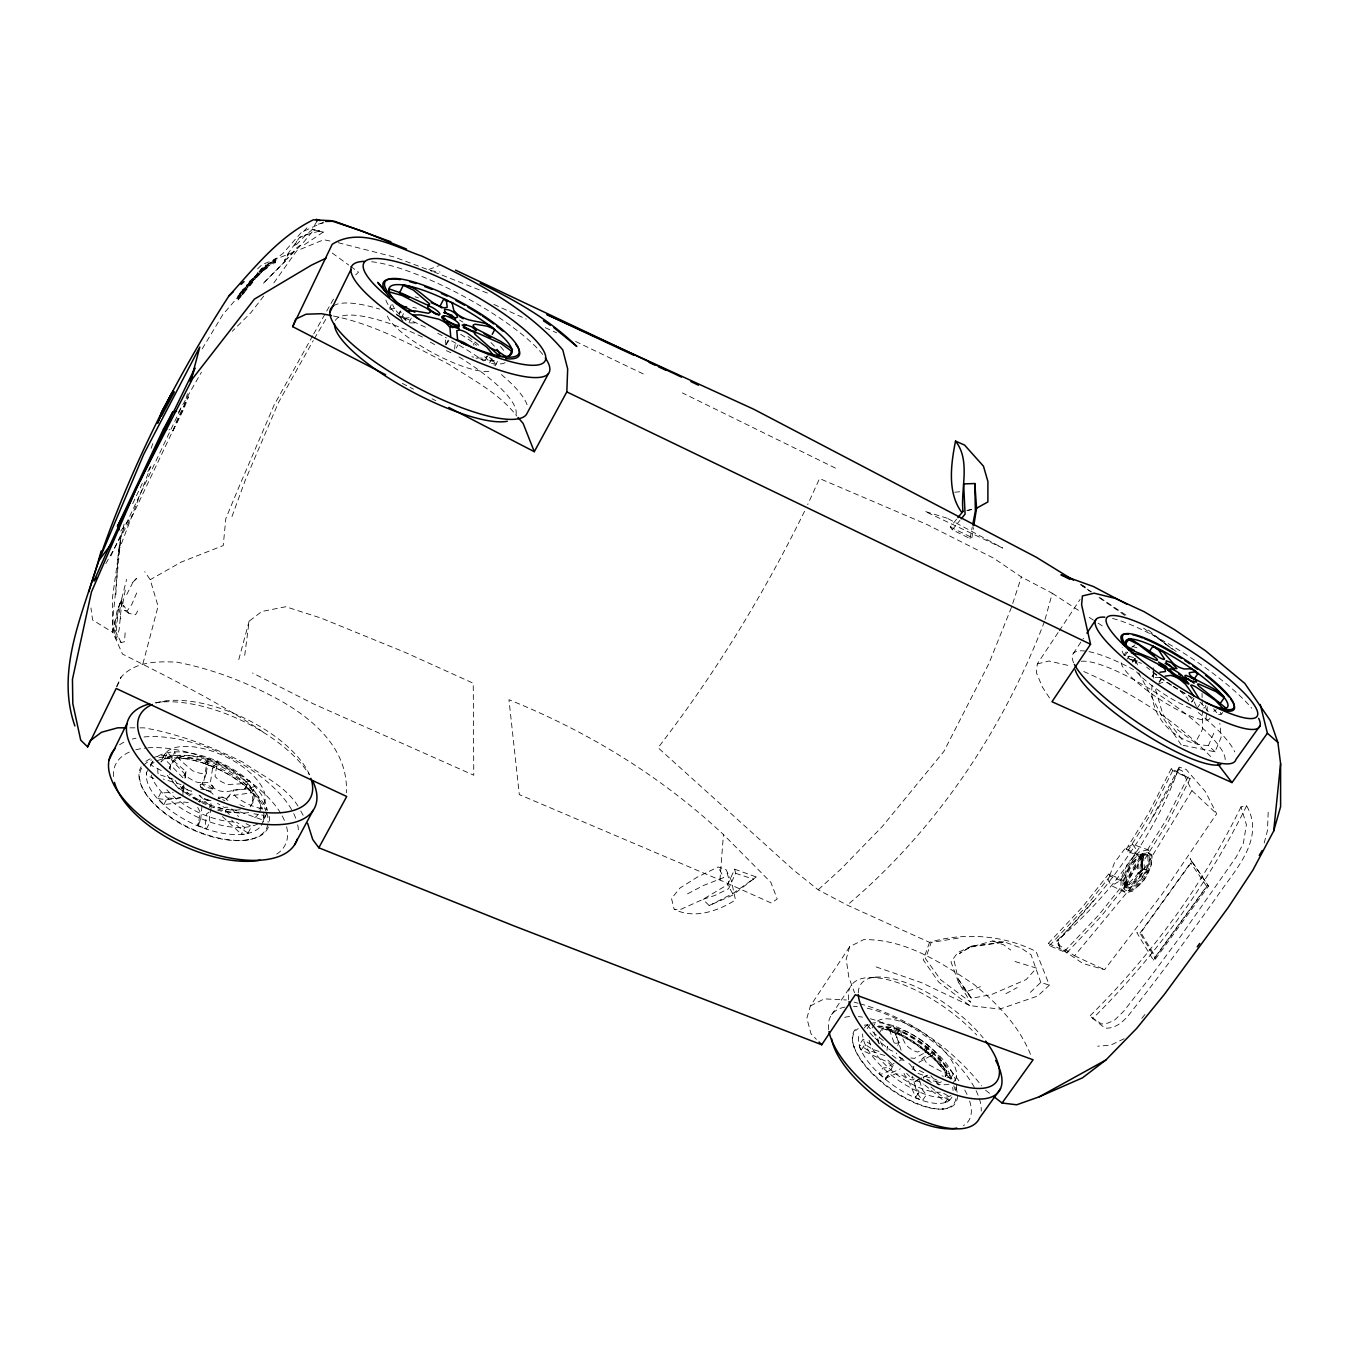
<?xml version="1.0" encoding="UTF-8"?>
<svg xmlns="http://www.w3.org/2000/svg" width="1348" height="1348" viewBox="0 0 1348 1348"><rect width="100%" height="100%" fill="white"/><g stroke="black" fill="none" stroke-linecap="round" stroke-linejoin="round"><path stroke-width="0.75" stroke-dasharray="5 3.75" d="M125.128 632.835L124.505 641.783L121.118 642.474L115.625 638.278L117.04 637.065L119.146 629.634L121.91 600.719M262.911 731.897C218.443 702.038 170.219 678.212 122.483 654.033L112.811 632.38L113.013 617.553L120.798 537.936L124.067 524.187M121.893 606.954L122.045 598.563L119.349 611.891L120.815 618.867M445.902 344.953L444.975 336.714M925.065 1052.687L928.806 1045.846L925.065 1052.687L914.382 1058.399L910.776 1057.961M264.831 268.909L257.266 276.424L259.945 272.835L264.798 268.69L256.878 277.368L255.834 277.907L254.688 276.357L255.918 277.385L255.075 279.07L243.314 293.662M257.266 276.424C254.721 273.947 262.489 266.432 264.798 268.69M182.873 795.826L183.16 786.642L183.412 794.107M201.998 805.969L200.801 818.674L197.179 825.296L198.476 825.178L199.908 811.53L197.937 807.856A6.908 3.319 25 0 0 195.864 805.582M1153.602 676.41L1153.837 670.478M1268.198 812.221L1267.474 830.536L1263.278 846.493M115.827 594.738L118.304 551.871L120.798 537.936L112.423 598.057L112.811 632.38L92.608 619.996L90.956 607.948M1126.793 885.333L1129.961 877.565L1138.605 863.933L1137.341 863.495L1138.032 873.622C1110.634 903.665 1136.162 864.624 1141.941 856.654L1140.661 856.216L1132.455 868.82L1124.4 884.726C1132.472 886.243 1137.173 875.004 1142.548 870.252L1142.278 855.727C1131.039 858.794 1123.187 874.7 1124.754 886.411L1127.08 888.18L1124.754 886.411L1126.692 887.102L1131.73 884.49L1146.659 871.314L1138.066 883.58L1130.652 888.197L1125.816 887.742M183.143 792.051L183.429 788.277A12.772 6.049 24.6 0 0 182.435 785.159M719.95 879.991L723.438 834.547C661.127 776.313 587.947 731.526 508.954 699.696L519.317 794.612L719.95 879.991L771.241 903.008L777.223 898.981L770.854 882.35L723.438 834.547M246.92 288.876C242.707 287.512 254.064 274.958 254.182 279.946C253.188 282.305 244.915 291.286 249.734 284.327M247.897 287.41L246.718 286.265L248.537 283.383M454.613 349.132L455.034 344.515M185.35 777.644L185.923 771.562L174.313 761.418L167.843 752.353L164.557 758.873L183.379 778.217M1058.113 632.549L1037.286 663.924L1036.427 672.804L1042.459 687.177L1049.873 698.5M266.146 267.443L264.36 270.122C268.421 257.013 248.268 286.281 245.403 288.084M255.834 277.907L265.253 266.23M226.683 799.701A6.723 3.168 25.6 0 1 227.155 797.999L229.413 796.011L251.705 792.742L255.042 786.356L245.74 789.187L233.676 790.08L233.474 792.001A12.368 5.78 25.8 0 0 236.001 796.87C244.679 803.206 256.154 808.935 267.089 808.918M887.018 1050.277L887.422 1046.503A11.037 4.6 35.5 0 1 886.428 1048.255M1178.927 769.523L1179.18 767.096L1186.139 769.422L1205.398 791.613L1216.654 813.804L1162.128 894.044L1104.568 969.701L1082.798 963.449L1060 947.947L1056.495 941.14C1107.112 891.382 1147.35 832.946 1178.927 769.523L1182.078 770.77L1191.952 790.619L1216.654 813.804M1205.938 719.293L1207.303 706.874M206.328 773.112L208.637 757.559L205.351 763.979L206.328 765.849L204.053 780.273L201.408 782.025A6.74 3.151 25 0 1 193.354 780.677L188.248 777.628L171.499 759.851L174.785 751.611L175.173 753.768L180.733 760.71L192.596 770.77L196.269 772.202A12.418 5.746 25 0 0 203.565 773.432L206.328 773.112L204.053 780.273M115.254 627.309L118.304 609.144L115.625 638.278L113.805 627.696L115.17 620.653M244.729 655.364L249.144 621.175L261.815 611.486L285.759 606.735L321.195 618.125L405.259 652.449L473.249 683.234L473.771 775.218L313.545 703.909L252.582 673.023M183.143 790.231L183.429 788.277M185.923 771.562L185.636 773.466A12.604 5.881 24.7 0 1 182.115 776.01M122.82 603.651L125.701 587.644M1152.877 676.578L1153.517 672.517M956.608 519.199L950.256 527.001L952.278 529.764L970.004 538.56L971.908 537.515L973.458 527.742M211.147 807.637L209.328 817.95L209.985 822.179L206.514 828.835L197.179 825.296M894.078 1063.37L886.647 1067.667L882.991 1067.953L879.182 1073.514L880.682 1074.322L883.833 1073.362L890.994 1069.806L891.416 1067.363A6.049 2.544 35.8 0 0 887.169 1061.836L861.22 1049.94L859.485 1047.345L859.384 1044.751L863.124 1039.241L870.842 1044.548M206.379 790.636L212.58 791.192L213.22 786.406L207.929 782.615L202.335 782.194L200.06 785.193L201.004 787.367L210.103 791.849M212.563 768.293L210.389 782.716L212.327 786.255A6.706 3.134 25.4 0 0 219.909 790.956L225.217 791.933L245.066 788.462L249.127 780.661L240.23 783.879L227.913 784.502L224.273 783.087A12.317 5.712 25.5 0 1 217.416 778.824L215.006 776.482L217.483 761.03L214.197 767.433L212.563 768.293L217.483 761.03M970.004 538.56L972.296 526.832M112.811 632.38L117.023 611.166L121.657 598.984L126.611 579.421M172.847 431.04L177.599 418.554L188.45 396.784L183.732 409.253L172.847 431.04L169.09 429.557M273.021 261.512L265.623 264.966L264.831 267.831L265.741 269.061L267.039 264.343L271.571 262.388L273.526 263.905L275.161 262.826L275.902 259.979L275.009 258.765L273.492 259.76L273.93 262.742L269.617 264.427M142.905 663.772L158.087 606.263L150.201 579.691L144.725 571.687M273.93 262.742L275.902 259.979M272.582 262.506L274.251 261.596L275.009 258.765M187.423 393.734L183.665 407.938L132.98 514.599L105.65 563.986M238.781 659.576L249.144 621.175M265.741 269.061L269.533 264.73M1045.037 619.49L1052.283 593.272L1021.38 576.961L993.543 558.106L926.582 524.321L819.55 478.54L807.688 504.624M1030.495 1054.355C1018.97 1025.895 997.217 1003.283 973.694 984.225C940.752 962.354 904.693 938.815 863.613 939.657L849.678 946.7L846.19 959.102L848.836 977.266L854.581 992.802M849.678 946.7L810.367 1005.945L806.862 1018.279L811.041 1033.882L816.383 1039.325M901.121 1050.21L895.982 1034.708L900.498 1028.355L901.492 1036.056L905.873 1044.97L908.451 1047.211A10.902 4.432 35.7 0 0 914.584 1050.985L917.415 1052.097L923.65 1049.738L928.806 1045.846M240.382 295.549L239.674 297.841L238.478 296.897C240.955 287.747 249.582 287.242 240.803 295.835L239.186 294.605M240.803 295.835L239.708 294.538L243.937 289.062M239.708 294.538C241.326 289.736 248.352 289.062 242.337 294.858M246.566 288.202C242.589 286.618 238.461 295.869 236.894 299.037L238.091 299.981C239.607 293.46 251.705 283.147 242.556 293.712M136.687 592.985L131.733 604.595L127.487 610.459L124.572 610.324L123.494 605.319L129.037 613.441L135.575 614.755L139.35 607.999M1012.719 603.516L1021.38 576.961M198.476 825.178L200.801 818.674M151.111 448.311L153.908 440.526M929.547 942.353L923.262 959.877L938.747 982.153L969.768 1005.608L999.71 1009.113L1037.707 996.037L1049.367 985.186L1036.107 951.536C1004.142 935.057 963.702 932.024 929.547 942.353L847.269 905.131L818.169 889.832L793.399 869.915L658.06 747.736C715.502 673.292 764.687 592.817 805.986 508.348M1147.687 855.02L1142.11 854.817L1142.733 868.685L1147.114 870.336L1149.911 858.979L1148.749 855.795L1146.423 854.581L1147.468 855.357C1150.569 868.297 1140.29 883.665 1128.04 888.164M256.878 277.368L257.283 276.239M231.974 516.52L244.814 481.421L278.463 402.547L313.275 340.522M118.304 551.871L150.892 466.206M1011.472 607.308L988.943 663.452L943.87 751.476L882.249 826.56L841 869.005L818.169 889.832M261.411 825.397L264.191 818.573A62.834 29.555 25.2 0 0 266.752 811.311M1044.481 621.512C1003.03 729.993 936.203 829.93 847.269 905.131M1183.207 745.309L1215.02 751.847L1221.103 737.39L1219.839 723.286M116.99 686.587L121.101 677.134C135.137 661.295 157.278 661.278 176.757 662.154C211.484 668.81 244.578 681.448 275.733 698.045C311.624 717.321 348.66 748.123 346.352 792.776M1215.02 751.847L1208.465 745.478L1214.16 732.385M897.684 1045.593L899.133 1042.341L895.055 1033.545L893.572 1025.643L889.916 1031.018L893.943 1042.493M126.763 594.519L132.306 583.516M225.571 812.204A6.791 3.235 25.6 0 1 229.295 809.255L234.518 809.98L263.315 820.174L263.686 815.338L253.98 813.788M734.66 869.207L735.604 873.302L728.594 888.72L714.676 895.527L702.948 899.386L709.183 905.57L732.2 895.409L756.245 876.958L734.66 869.207L727.667 884.608L702.948 899.386L679.965 909.731L674.185 909.26L671.506 898.476L680.049 887.961L696.916 877.329L718.13 866.983L726.1 869.679L731.29 880.463L735.503 899.975C717.844 911.147 694.068 919.42 674.185 909.26M180.632 409.017L110.317 557.162M132.694 503.68L143.41 481.067M147.876 471.648L150.555 465.987M245.555 288.034L236.894 299.037M890.994 1069.806L893.303 1064.987M116.535 686.503L121.101 677.134M245.42 287.326L243.685 289.837L245.201 290.764M165.501 753.026L160.968 762.024A55.487 26.084 25.2 0 1 219.32 764.586A55.487 26.084 25.2 0 1 260.552 807.856M389.488 308.372L391.291 304.817M245.066 788.462L249.127 780.661M170.387 766.271L169.174 768.663A45.225 21.18 25.3 0 1 219.758 766.018A45.225 21.18 25.3 0 1 250.374 806.795M399.261 313.966L400.71 311.102A49.253 12.048 28.2 0 0 406.725 320.689M188.349 802.717L184.676 802.06L163.883 804.587L157.817 798.555L161.204 791.866L162.602 792.927L173.201 792.22M403.524 313.696L401.081 318.516L409.084 317.707M1171.294 768.579L1148.917 812.692L1126.338 849.055L1127.703 851.195L1144.957 858.878L1167.621 822.651L1190.132 778.706L1171.294 768.579L1172.743 770.601L1190.132 778.706M1172.743 770.601L1150.333 814.782L1127.703 851.195M163.883 804.587L167.287 797.898L174.852 798.572L180.902 797.46M409.034 322.526L411.494 317.707M1188.144 776.819L1165.666 820.73L1143.037 856.924L1144.957 858.878M446.525 343.285L448.193 340.084M456.332 348.02L458 344.818M296.762 241.208L293.645 248.251M202.335 782.194L202.267 784.182L205.452 786.844L211.72 788.732L213.624 787.535M252.75 801.049L253.98 798.69M246.027 823.662L251.537 826.459L248.083 832.997L245.083 834.378L241.292 834.075L244.746 827.504L236.389 822.128M491.919 358.534L489.425 363.269L488.835 361.028L483.426 355.367M259.187 812.456L262.944 805.363M495.154 365.83L498.861 358.821M263.315 820.174L265.876 815.338M316.898 221.257L312.113 229.682M1151.748 818.506L1179.18 767.096C1154.832 835.12 1111.561 894.651 1056.495 941.14L1058.028 940.938L1094.475 899.537M1241.019 806.879C1202.921 884.659 1151.445 955.277 1089.807 1016.072L1104.972 1028.086C1114.644 1028.928 1122.193 1022.677 1128.141 1015.819C1159.213 976.559 1188.936 936.27 1217.8 895.392C1235.088 869.932 1265.604 838.86 1246.614 805.818L1241.019 806.879L1246.395 824.706L1243.361 843.292L1236.369 856.772L1180.764 936.102L1149.827 977.671L1123.794 1011.152L1114.425 1020.284L1107.786 1023.115L1101.619 1024.025L1089.807 1016.072M1246.614 805.818C1207.471 884.878 1155.051 956.76 1092.436 1018.835M1158.994 682.24L1160.712 679.106M1129.422 867.371L1124.737 878.037L1124.232 886.967A6.908 4.769 -72 0 0 1127.265 890.775L1125.984 890.354A6.925 4.769 -72 0 1 1122.968 886.529C1122.008 872.308 1133.567 850.723 1149.456 853.2L1151.175 855.272C1153.231 869.645 1142.936 886.024 1129.489 891.197L1125.984 890.354M312.719 335.736L274.183 404.922L239.792 485.01L225.824 518.559L223.229 545.569L181.306 562.032L150.201 579.691M313.73 333.916L333.967 298.279M314.303 338.702L327.126 317.05M209.26 807.418L211.434 805.464C210.911 800.678 204.407 797.73 200.195 799.752L199.74 802.464M178.458 412.269L201.425 372.233M147.623 770.584L146.207 772.943L146.747 775.336L153.874 778.554M202.217 348.862L222.74 314.741L260.99 270.004L283.029 253.357L301.564 232.193L323.806 222.083M1191.952 790.619L1138.571 878.492L1074.541 955.799L1059.006 945.083L1058.028 940.938L1060 947.947L1059.006 945.083M1135.808 865.938L1125.664 885.164L1126.102 878.963L1129.759 868.921L1134.763 861.878L1142.278 855.727M153.049 761.013L150.083 765.698A63.491 30.077 25.2 0 1 153.992 762.429M913.877 1066.386L913.54 1068.324L915.932 1071.694L913.118 1068.324L917.904 1073.362L922.773 1075.064L922.167 1071.475M184.036 784.772L181.66 787.957L181.98 789.524C182.064 793.736 196.96 794.343 190.725 794.056M1059.275 630.813L1080.085 599.439M287.394 254.519L299.593 237.417L307.782 234.232L299.593 237.417M304.479 244.679L323.2 232.142L313.882 229.699L302.407 243.735L286.501 259.389L296.846 247.695L302.407 243.735M831.564 1014.741L851.279 985.27M1073.227 653.578L1083.472 638.244M446.019 344.785L449.491 339.679M867.152 1028.625L869.915 1024.547M919.606 1080.641L922.352 1089.74L926.413 1094.795L922.538 1100.339L915.326 1097.592L919.201 1092.049L915.696 1087.196L912.158 1076.176M1126.136 651.927L1123.946 655.162L1134.46 657.689M872.139 1027.901L875.189 1023.418A49.034 20.035 35.8 0 1 925.166 1034.27A49.034 20.035 35.8 0 1 955.631 1079.344M1125.125 655.532L1127.467 652.061A52.842 11.155 33.3 0 0 1129.169 658.818M861.22 1049.94L864.978 1044.414L872.594 1049.351L881.474 1052.215M1126.995 659.223L1129.203 655.987M895.982 1034.708L900.498 1028.355M1151.984 676.612L1154.225 673.343M879.182 1073.514L885.687 1079.259L889.528 1073.699L900.329 1068.846M1159.516 682.122L1161.774 678.87M931.401 1056.647L935.108 1051.305L923.565 1057.422L918.864 1062.308L929.497 1056.529L931.401 1056.647L925.099 1051.187M915.326 1097.592L919.201 1092.049M1191.801 701.752L1194.075 698.5M1196.923 708.559L1201.456 702.072M946.549 1074.693L945.15 1076.681A39.918 16.412 35.9 0 0 921.847 1043.453A39.918 16.412 35.9 0 0 882.333 1030.445M950.492 1078.198L953.339 1074.154L943.701 1072.705L928.283 1064.448A10.986 4.465 36.1 0 1 924.391 1059.511L923.565 1057.422M952.648 1083.404L955.496 1079.36L942.016 1075.872M924.795 1085.022L945.504 1102.057L949.363 1096.581L943.212 1093.11M945.504 1102.057L947.644 1101.855L950.896 1097.424M273.863 282.895L296.661 250.88L323.773 239.725L329.957 241.006M1191.615 702.089L1193.705 699.174M1140.442 872.476L1139.296 874.06L1138.032 873.622L1140.998 869.46L1140.644 855.441L1141.958 855.626L1142.245 870.151M1139.987 933.119L1191.699 861.389L1190.132 858.592L1208.516 886.125L1155.539 958.917L1153.315 960.096L1136.819 932.631L1139.987 933.119L1155.539 958.917M1153.315 960.096L1208.027 884.895M914.247 1078.788L913.489 1079.815C909.058 1080.624 904.003 1076.429 903.767 1071.98M120.764 531.061L132.98 514.599M250.324 283.569L244.881 290.78M263.719 296.071L251.031 312.534L232.294 331.271M248.605 283.046L254.721 276.441M249.801 283.99L250.947 282.777M1108.848 873.824L1082.208 907.288L1048.255 943.432L1049.452 945.689L1066.656 952.918L1100.676 916.893L1127.4 883.563L1125.513 881.592L1108.848 873.824L1110.179 875.998L1127.4 883.563M1110.179 875.998L1083.472 909.496L1049.452 945.689M1125.513 881.592L1098.822 914.904L1064.869 950.913L1048.255 943.432M250.711 282.844L255.884 277.317M952.278 529.764L959.945 520.395M1141.773 1018.347L1145.733 1013.511M227.155 797.999L233.676 790.08M1132.64 862.821L1141.25 854.514L1147.249 852.61M238.478 296.897L244.005 289.82M238.091 299.981L242.438 294.504M242.589 292.87L245.134 290.005M251.604 281.968L254.57 278.952M243.685 289.837L245.488 287.95L246.751 288.961M885.687 1079.259L885.265 1078.366L889.528 1073.699M296.257 244.746L306.063 234.721L312.365 229.531L313.882 229.699M303.502 231.485L307.31 227.441M260.417 271.892L263.702 267.629M200.195 799.752L198.341 801.622L204.98 801.437L210.642 806.306L209.446 804.47M260.248 272.296L254.738 276.862M355.67 274.925L358.534 272.161L350.312 266.179M1030.361 992.347L1040.791 982.406L1049.367 985.186M257.603 268.825L262.135 264.579L296.661 250.88M1138.032 873.622L1141.284 869.814L1141.015 855.289M265.017 267.932L256.171 275.363M1131.73 647.326L1135.033 644.85M919.05 1078.804L914.82 1081.837L914.163 1084.146L918.089 1094.559L922.538 1100.339M709.183 905.57L732.689 893.64L756.245 876.958M209.108 812.136L206.412 814.024L205.048 827.672L206.514 828.835M264.831 267.831L266.348 266.837L267.258 268.05M1132.724 844.354L1124.417 849.358L1114.543 862.552L1108.005 880.177L1111.544 885.737L1126.001 892.797L1132.825 891.045L1144.149 879.907L1151.512 864.641L1152.119 855.845L1148.142 849.847L1132.724 844.354L1136.398 849.779L1129.809 867.64L1119.817 880.901L1111.544 885.737M923.565 1078.012A6.015 2.494 36.3 0 1 925.267 1076.479L928.031 1074.895M921.914 1077.827L914.82 1081.837A6.066 2.544 36.3 0 1 920.246 1082.292L923.279 1084.112M1005.928 993.661L1017.133 987.629M923.768 1077.001L927.272 1075.148M687.531 893.859L703.605 885.434L723.775 877.548L718.13 866.983M1125.411 886.681L1134.578 881.07L1144.62 870.96L1146.659 871.314M810.367 1005.945L824.218 998.868L846.46 999.98M1124.165 1038.735L1110.398 1045.273L1097.643 1046.2M899.133 1042.341L897.684 1043.015A10.919 4.482 35.5 0 1 892.797 1042.526M182.384 786.844L184.019 786.17M428.866 269.482L439.279 265.522M1158.117 684.076L1162.043 682.61L1167.149 682.762M218.561 797.072L223.987 797.578L227.846 800.442M954.199 961.073L958.209 979.086L966.786 991.505L980.4 986.702M227.829 807.149L224.189 807.385L217.432 803.324M885.265 1078.366L895.544 1073.817L899.251 1074.255A6.083 2.561 36.1 0 1 906.176 1078.518L909.125 1082.225L915.713 1097.205M200.532 784.317C205.182 783.154 211.181 785.833 213.119 790.248M958.327 938.107L931.165 942.471L925.503 958.647L940.634 979.743L970.611 1002.238L958.664 982.776L950.98 961.832L957.821 952.497L971.857 946.043L969.92 947.155L1004.749 942.05L992.566 941.005L969.92 947.155L959.405 953.542L971.857 946.043L1004.749 942.05L1020.908 947.914L1031.068 954.788L1040.791 982.406M306.063 234.721L319.746 231.047L323.2 232.142L312.365 229.531L319.746 231.047M1128.209 890.775C1141.672 885.585 1151.95 869.207 1149.911 854.834L1148.193 852.762L1149.456 853.2M1037.286 663.924L1049.03 661.009L1070.312 665.946M966.853 510.504L972.683 509.123M967.443 510.538L971.47 509.595M1142.11 854.817L1146.204 854.632M318.195 224.139L325.711 222.471M164.557 758.873L171.499 758.115M1148.142 849.847L1139.683 851.633L1128.175 862.4L1121.216 877.969L1120.811 888.618L1126.001 892.797M247.442 839.922L248.605 839.703M161.474 702.005L169.612 700.539M180.413 797.864L166.697 799.752L157.817 798.555M954.772 492.239L960.804 491.632M871.212 977.485L879.065 977.014M942.185 1109.033L943.314 1108.966M923.801 1072.688L917.702 1069.655M409.843 322.947L417.56 322.812M1155.084 677.522L1159.954 677.505M129.913 727.836L138.018 727.853M140.04 727.853L144.101 727.853C178.543 733.935 211.299 746.337 242.488 761.991C262.439 775.926 287.865 786.811 299.762 809.188M925.267 1076.479L936.371 1079.664M884.81 1055.518L867.505 1050.058L859.384 1044.751M1143.256 869.174L1147.114 870.336M218.005 798.42L220.145 798.656L218.325 797.73M246.701 286.45L253.373 277.991M181.07 784.57L163.277 779.06M430.821 270.678L440.038 272.043M333.478 316.005C374.643 324.363 412.202 345.139 449.137 364.415C472.76 379.866 499.181 393.228 516.756 416.01M1208.465 745.478C1176.737 744.753 1148.513 717.524 1152.102 684.733M338.18 242.691L394.593 257.114L431.967 271.184M911.534 1077.322L913.203 1077.743M948.975 1100.153L939.725 1094.711L930.406 1086.471M248.083 832.997L238.916 827.335L231.637 820.14M854.211 1002.154L858.103 1003.232M860.041 1003.771C907.996 1017.184 950.711 1046.924 981.681 1085.814M186.883 789.844L191.534 791.192L184.845 788.513L183.395 785.749M1015.044 961.512L1036.494 968.117L1026.165 979.575L991.403 994.588L971.487 998.312L958.664 982.776M1129.001 658.852L1137.324 661.464M735.604 873.302L753.65 879.199M160.496 774.982L173.134 779.161M1145.16 869.342L1146.423 869.797M992.566 941.005L1003.704 944.847L1010.764 950.07M876.166 966.92L921.51 982.658L969.768 1005.608M889.916 1031.018L896.824 1033.714M205.351 763.979L214.197 767.433M433.938 271.925L488.886 293.645M890.758 1031.085L893.235 1032.113M892.157 1055.248L898.307 1060.017M1083.775 671.54C1131.157 692.198 1176.366 720.371 1212.105 758.065M239.826 804.705L245.403 807.182M493.89 304.429L526.209 319.055M545.215 327.665L556.64 332.821M891.045 1029.805L886.681 1027.833C908.299 1036.797 927.744 1050.547 943.819 1067.532L940.87 1064.415M1074.541 955.799L1104.568 969.701M1126.338 849.055L1143.037 856.924M221.763 796.786L225.992 798.791M903.362 1059.427L899.217 1057.102L896.251 1053.091M575.613 341.465L644.951 374.744M835.457 468.11L682.391 392.908M950.256 527.001L971.908 537.515M1080.725 584.864L1086.117 587.593M402.327 383.388L413.482 389.168M432.068 398.789L435.792 400.71M161.255 770.584L152.391 765.9L150.942 763.962M1080.708 584.341L1086.117 587.458M222.605 799.533L224.863 800.864M891.517 1063.606L886.765 1059.056M1052.283 593.272L1080.473 611.655M1089.268 617.401L1096.312 621.984M1098.081 623.147L1105.124 627.73M203.986 789.507L200.431 786.541M1091.307 591.89L1082.646 586.094L1091.038 591.957M1099.951 597.686L1125.9 615.059M1148.395 630.123L1172.339 649.315M1124.771 615.362L1097.744 596.642M1143.61 628.185L1177.512 652.415M124.572 610.324L129.037 613.441M332.248 253.053L348.677 265M1177.276 729.554L1195.272 742.799L1202.618 729.032L1202.315 710.143M201.004 787.367L203.683 789.355M985.59 1090.212L990.527 1094.054M883.294 1040.572L873.892 1033.191L867.152 1024.783M237.821 296.021L239.017 296.948M238.899 295.515L240.096 296.459M238.798 295.869L239.995 296.813M1157.309 637.503L1168.952 646.888M909.63 1076.395L906.564 1073.311M874.936 1038.011L890.101 1049.957A5.931 2.46 35.6 0 0 892.814 1051.137M245.791 787.03L251.705 792.742M1144.519 869.612L1143.374 855.255M1213.604 708.829L1218.609 714.929M931.283 1082.495L925.419 1078.484A11.256 4.684 36.3 0 0 923.397 1077.945M899.217 1057.102L902.166 1058.753A8.037 3.336 35.9 0 0 899.621 1059.983M939.067 1085.089L930.845 1075.704M222.437 816.517L241.292 834.075M1180.005 690.58L1187.082 697.843L1189.863 703.386M1188.43 695.416L1193.907 701.129L1196.417 706.554M491.851 359.04L495.761 364.162M229.328 814.445L225.099 809.845L221.375 808.412A12.705 6.1 25.5 0 0 213.978 807.25M869.982 1032.888L873.403 1036.696M231.688 808.901L238.562 816.568M1064.869 950.913L1066.656 952.918M938.225 1063.37L939.809 1065.173M1182.095 739.547L1162.886 714.339L1154.562 686.351M267.039 264.343L267.932 265.556M265.623 264.966L266.533 266.179L273.526 263.905M265.236 266.399L266.129 267.612M273.492 259.76L274.385 260.973M274.251 261.596L275.161 262.826M966.786 991.505L971.487 998.312L958.209 979.086M1191.699 861.389L1208.516 886.125M1181.219 744.905L1162.195 716.529L1138.066 671.607M121.118 642.474L113.805 627.696M1220.193 712.351L1221.305 714.356M732.689 893.64L727.667 884.608L729.268 880.227L726.1 869.679M300.739 810.94L303.671 816.231M145.028 792.472L145.533 793.466M913.54 1068.324L912.899 1066.672A8.037 3.336 35.9 0 1 912.31 1069.352L911.315 1069.655A7.38 3.067 35.9 0 0 908.889 1063.404M1136.212 660.958L1137.476 664.85M853.891 1046.503L854.194 1047.565M1134.898 659.475L1135.96 663.519M1134.814 658.279L1136.212 663.991M473.889 345.341L473.67 344.026A13.665 3.336 28.6 0 1 474.816 342.999M1138.605 863.933L1139.296 874.06M1141.941 856.654L1142.262 869.898L1138.976 873.959L1141.958 869.797L1141.604 855.778M1202.045 693.378L1202.113 697.573M1202.146 699.663L1202.281 708.054M1153.248 667.782L1153.349 678.179M184.962 774.696L184.962 778.2M488.144 353.378A49.253 12.048 28.2 0 1 471.901 356.731M412.842 307.462A49.253 12.048 28.2 0 1 416.363 308.203M450.906 352.704A49.236 12.115 28.2 0 1 445.143 350.059M434.646 344.616A49.236 12.115 28.2 0 1 429.54 341.667M403.001 321.077A49.236 12.115 28.2 0 1 400.541 311.034M467.992 336.562A49.236 12.115 28.2 0 1 480.09 346.52M486.679 356.175A49.236 12.115 28.2 0 1 484.404 360.304M335.399 320.42A101.943 26.758 28 0 1 423.761 337.657M458.977 356.9A101.943 26.758 28 0 1 515.559 415.875M333.579 305.794A111.244 28.797 28.1 0 1 379.614 309.08M396.716 314.893A111.244 28.797 28.1 0 1 427.148 328.019M437.729 333.31A111.244 28.797 28.1 0 1 446.491 337.977M451.647 340.842A111.244 28.797 28.1 0 1 483.578 360.944M501.422 374.592A111.244 28.797 28.1 0 1 527.22 405.226M371.61 261.731A112.103 26.69 28.3 0 1 464.369 296.712A112.103 26.69 28.3 0 1 542.974 354.76M505.112 362.663A68.546 16.631 28.3 0 1 488.819 362.932M399.968 317.319A68.546 16.631 28.3 0 1 385.831 299.728M415.066 296.745A68.546 16.631 28.3 0 1 418.453 297.841M500.428 346.537A68.546 16.631 28.3 0 1 504.135 351.036M494.396 360.708A60.508 14.71 28.3 0 1 475.878 358.029M405.967 320.487A60.508 14.71 28.3 0 1 392.656 304.597M459.567 320.099A60.508 14.71 28.3 0 1 462.87 322.037M490.958 342.611A60.508 14.71 28.3 0 1 494.969 346.84M488.819 371.307A60.39 14.997 28.2 0 1 431.175 351.963A60.39 14.997 28.2 0 1 387.23 315.365M389.943 309.417A60.39 14.997 28.2 0 1 397.576 308.675M460.73 334.338A60.39 14.997 28.2 0 1 476.602 345.307M489.509 357.22A60.39 14.997 28.2 0 1 494.211 365.426M1190.975 708.239A43.001 9.2 33.3 0 1 1136.549 671.86M1137.611 661.026A43.001 9.2 33.3 0 0 1131.612 663.368L1133.196 661.059A43.018 9.15 33.3 0 1 1135.892 658.582M1205.803 705.206A43.018 9.15 33.3 0 1 1203.595 708.054M1081.248 661.295A89.103 20.321 33.5 0 1 1168.43 701.112A89.103 20.321 33.5 0 1 1224.928 760.997M1073.648 662.828A97.208 21.854 33.4 0 1 1133.483 669.568M1198.254 712.519A97.208 21.854 33.4 0 1 1234.751 751.898M1112.521 618.462A97.848 20.237 33.2 0 1 1251.736 708.256M1185.178 693.428A67.333 13.901 33.2 0 1 1173.249 686.166M1171.564 685.087A67.333 13.901 33.2 0 1 1158.32 676.039M1156.753 674.893A67.333 13.901 33.2 0 1 1146.592 667.108M1193.216 698.112A60.643 12.57 33.2 0 1 1188.245 695.467M1184.875 693.58A60.643 12.57 33.2 0 1 1172.844 686.334M1171.159 685.239A60.643 12.57 33.2 0 1 1153.18 672.585M1222.687 712.401A59.868 12.621 33.3 0 1 1216.132 714.609M1124.451 655.549A59.868 12.621 33.3 0 1 1122.227 647.428M1132.118 646.433A59.868 12.621 33.3 0 1 1139.212 648.573M1216.149 709.436A52.842 11.155 33.3 0 1 1213.638 711.289M1210.066 718.063A52.757 11.374 33.3 0 1 1160.813 700.033A52.757 11.374 33.3 0 1 1121.587 660.739M1130.332 659.711A52.757 11.374 33.3 0 1 1141.453 663.418M1199.922 702.038A52.757 11.374 33.3 0 1 1208.162 711.677M209.075 800.038A9.099 4.314 25.2 0 1 199.993 795.539M200.835 789.271A9.099 4.314 25.2 0 1 214.349 795.977M211.013 800.577A8.358 3.96 25.2 0 1 198.56 794.376M192.73 797.426A12.806 6.133 24.9 0 1 199.774 801.79M240.348 809.71A45.242 21.147 25.3 0 1 175.038 780.425M170.353 769.86A45.242 21.147 25.3 0 1 219.707 763.103A45.242 21.147 25.3 0 1 250.088 805.936M239.085 812.103A45.225 21.18 25.3 0 1 217.736 810.232M179.166 789.052A45.225 21.18 25.3 0 1 169.511 774.224M286.585 826.762A93.871 44.838 25.1 0 1 276.576 854.194M113.485 776.532A93.871 44.838 25.1 0 1 130.368 751.645M135.71 749.842A93.871 44.838 25.1 0 1 145.904 748.005M147.842 747.82A93.871 44.838 25.1 0 1 281.227 814.141M282.221 815.928A93.871 44.838 25.1 0 1 285.388 822.903M155.863 703.117A94.748 43.018 25.5 0 1 242.05 717.018A94.748 43.018 25.5 0 1 309.534 774.78M155.374 702.712A103.105 47.146 25.5 0 1 309.08 774.409M119.568 744.787A102.414 48.612 25.2 0 1 125.078 741.686M132.256 739.092A102.414 48.612 25.2 0 1 135.996 738.182M144.051 736.968A102.414 48.612 25.2 0 1 292.87 811.867M293.729 813.569A102.414 48.612 25.2 0 1 295.886 818.59M297.706 824.858A102.414 48.612 25.2 0 1 298.397 830.857M268.37 827.065A70.45 33.43 25.2 0 1 189.647 827.908A70.45 33.43 25.2 0 1 141.085 766.759M145.921 761.384A70.45 33.43 25.2 0 1 151.229 758.402M152.914 757.745A70.45 33.43 25.2 0 1 217.416 767.079A70.45 33.43 25.2 0 1 267.393 810.418M269.162 816.18A70.45 33.43 25.2 0 1 269.549 821.892M267.881 824.15A69.338 32.925 25.2 0 1 191.045 829.071A69.338 32.925 25.2 0 1 142.585 766.675M143.697 765.31A69.338 32.925 25.2 0 1 151.616 759.884M158.862 757.745A69.338 32.925 25.2 0 1 265.977 811.092M266.618 812.777A69.338 32.925 25.2 0 1 268.1 822.398M259.271 827.824A63.491 30.077 25.2 0 1 190.607 822.583A63.491 30.077 25.2 0 1 146.612 772.792M157.278 760.727A63.491 30.077 25.2 0 1 216.977 768.529A63.491 30.077 25.2 0 1 262.692 809.221M263.686 812.861A63.491 30.077 25.2 0 1 263.197 821.909M257.839 823.914A62.834 29.555 25.2 0 1 197.297 817.023A62.834 29.555 25.2 0 1 151.229 775.066M150.622 766.422A62.834 29.555 25.2 0 1 152.829 760.997M157.885 756.245A62.834 29.555 25.2 0 1 223.06 763.827A62.834 29.555 25.2 0 1 266.803 809.676M258.243 814.243A55.487 26.084 25.2 0 1 252.598 818.927M232.783 821.926A55.487 26.084 25.2 0 1 166.057 788.85M158.104 773.819A55.487 26.084 25.2 0 1 158.002 768.192M162.569 759.143A55.571 25.882 25.3 0 1 228.671 758.183A55.571 25.882 25.3 0 1 259.001 809.036M248.639 812.591A55.571 25.882 25.3 0 1 199.083 801.285M197.448 800.426A55.571 25.882 25.3 0 1 167.337 775.269M899.655 1061.061A7.38 3.067 35.9 0 1 904.154 1060.488M938.141 1081.096A39.934 16.378 35.9 0 1 926.649 1079.563M882.704 1046.2A39.934 16.378 35.9 0 1 879.267 1036.949M879.486 1033.259A39.934 16.378 35.9 0 1 920.044 1039.274A39.934 16.378 35.9 0 1 945.268 1077.726M941.342 1081.854A39.918 16.412 35.9 0 1 934.872 1083.185M878.98 1043.318A39.918 16.412 35.9 0 1 877.851 1037M844.691 1017.352A82.851 34.745 36 0 1 852.559 1016.375M858.339 1016.594A82.851 34.745 36 0 1 862.501 1017.133M870.303 1018.768A82.851 34.745 36 0 1 959.372 1081.467M964.764 1090.01A82.851 34.745 36 0 1 968.049 1096.733M969.633 1101.013A82.851 34.745 36 0 1 963.483 1125.58M858.288 992.886A83.542 33.262 35.7 0 1 905.249 982.439A83.542 33.262 35.7 0 1 983.147 1037.893M848.701 999.812A90.923 36.463 35.7 0 1 890.674 980.485A90.923 36.463 35.7 0 1 976.727 1035.011M828.7 1029.636A90.383 37.66 36 0 1 845.162 1007.057M853.503 1006.467A90.383 37.66 36 0 1 857.21 1006.67M867.27 1008.237A90.383 37.66 36 0 1 975.261 1089.066M976.087 1090.7A90.383 37.66 36 0 1 981.209 1111.089M955.816 1087.381A62.176 25.898 36 0 1 899.049 1094.205A62.176 25.898 36 0 1 857.985 1027.311M864.304 1025.171A62.176 25.898 36 0 1 867.96 1024.851M878.677 1025.996A62.176 25.898 36 0 1 952.632 1080.422M955.884 1098.687A61.199 25.511 36 0 1 890.017 1088.796A61.199 25.511 36 0 1 858.221 1028.642M878.576 1027.345A61.199 25.511 36 0 1 950.407 1079.209M953.777 1085.881A61.199 25.511 36 0 1 955.564 1091.442M951.941 1097.07A56.043 23.304 35.9 0 1 894.112 1085.898A56.043 23.304 35.9 0 1 860.091 1033.057M882.064 1028.676A56.043 23.304 35.9 0 1 948.824 1077.793M952.632 1087.415A56.043 23.304 35.9 0 1 953.087 1090.515M950.98 1095.587A55.453 22.899 35.9 0 1 898.038 1080.051A55.453 22.899 35.9 0 1 862.619 1034.017M864.321 1027.968A55.453 22.899 35.9 0 1 869.056 1024.109M870.673 1023.52A55.453 22.899 35.9 0 1 919.37 1039.055A55.453 22.899 35.9 0 1 955.698 1080.961M956.339 1084.82A55.453 22.899 35.9 0 1 955.243 1091.257M940.264 1092.2A48.966 20.203 35.9 0 1 897.279 1074.912A48.966 20.203 35.9 0 1 868.971 1039.561M877.262 1026.553A48.966 20.203 35.9 0 1 920.044 1041.549A48.966 20.203 35.9 0 1 950.845 1077.709M949.009 1084.18A49.034 20.035 35.8 0 1 937.045 1083.994M879.317 1043.773A49.034 20.035 35.8 0 1 874.094 1032.046M121.438 600.012L118.371 608.15L121.438 600.012M285.051 259.473L284.243 261.293L288.725 253.761L285.051 259.473M1190.907 863.124L1140.829 932.597L1155.388 956.709L1206.629 886.276L1190.907 863.124M285.405 260.939L262.843 283.872L285.405 260.939M135.676 579.185L132.323 582.875L136.687 578.41L135.676 579.185M947.29 518.239L924.913 511.364L1002.676 548.046L947.29 518.239"/><path stroke-width="1.5" d="M962.978 511.414C960.484 488.701 970.948 460.443 955.513 441.116C951.065 463.645 947.071 492.087 961.41 511.937L962.978 511.414L957.889 517.649M448.8 407.433L534.297 451.681L566.817 391.897L567.677 368.948L562.79 349.924C525.585 306.451 472.946 280.131 421.991 256.171C394.644 246.617 360.186 226.43 332.198 244.308L292.685 326.654L385.612 374.744M457.595 339.814L456.787 330.698L458.977 330.091A7.515 1.82 28.4 0 1 467.133 332.99L486.679 347.026L493.57 355.4M450.704 336.478L449.946 327.379L447.25 324.396A7.566 1.82 28.2 0 0 438.707 319.19L420.357 314.893L412.943 314.994M993.83 1096.615L1002.07 1103.018L1016.695 1104.787L1039.375 1096.75L1082.478 1077.844L1105.849 1060.034L1136.718 1028.339L1164.386 994.352L1228.163 907.575L1252.798 870.269L1273.691 830.991L1280.6 763.777L1277.887 742.478L1270.271 720.573L1244.827 683.436L1205.281 650.595L1174.496 629.651L1144.048 611.655L1115.537 598.461L1094.155 593.187L1082.393 595.951L1081.618 604.78L1090.549 644.26L1051.979 701.735L1232.005 782.565L1267.39 733.245L1260.262 704.515M973.778 525.787L976.559 508.213L974.84 483.544L963.651 483.898L965.067 514.127L961.225 518.828M972.683 524.878L975.362 511.195L974.84 483.544M172.932 393.06L173.05 391.139L161.726 411.78L157.615 423.171L158.373 422.43M191.719 377.491L199.79 347.059L143.832 454.057L98.792 560.701L112.221 542.587M1273.691 830.991L1280.6 806.711L1280.6 763.777M88.766 591.873C120.865 487.285 169.595 387.533 229.008 295.785C254.57 267.612 278.379 237.079 313.275 219.825L330.816 220.651L362.376 231.165L406.523 249.06M101.134 550.995C86.356 607.358 54.105 666.974 74.898 725.965M158.778 419.851L162.114 413.128M190.135 381.686L194.904 368.021C160.564 438.74 125.415 508.988 93.972 581.072L96.315 577.652M326.115 258.125L311.489 265.135L254.401 299.121L192.596 378.636L137.429 486.005L91.462 591.941L72.455 679.308L72.809 703.622L80.695 740.153L87.654 746.893L89.996 740.894L101.538 732.25L117.765 727.802L125.87 727.819M158.424 421.52L162.838 410.314L173.302 392.201M171.078 395.807L171.651 394.138M292.685 326.654L295.701 319.139L306.03 314.219L321.464 313.696L331.473 315.617M509.325 355.956L512.442 349.806L511.077 348.155L500.765 341.432L477.175 329.333A7.347 1.736 28.5 0 1 473.333 325.003L475.086 324.211L487.066 326.132L492.559 328.339L494.632 329.822L492.239 334.371M162.266 411.275L160.833 414.527L163.563 409.152M161.322 416.38L174.381 391.83M438.909 315.028L431.798 311.27L427.973 307.799L427.788 306.097C431.714 305.271 446.205 316.932 436.786 314.219M163.007 409.674L171.853 393.195M119.18 529.713L117.478 526.276L163.445 429.153L172.713 412.117L176.47 411.342M129.509 503.377L133.115 495.778M140.31 480.562L146.612 467.251M151.111 457.747L157.413 444.436M164.608 429.237L172.713 412.117M87.654 746.893L116.164 688.474L346.706 796.5L318.819 847.774L513.588 925.756L821.724 1044.767L855.306 994.74L1033.09 1059.781L1002.07 1103.018M109.053 759.884L126.847 723.825M329.822 312.399L350.884 269.684M441.908 307.934L439.886 306.485L443.795 298.868L446.508 301.43L447.216 307.243L445.059 307.765A7.363 1.736 28.2 0 1 436.971 304.85C425.429 299.374 416.768 285.675 403.322 285.254L399.412 293.022L409.32 297.268M164.372 407.517L166.09 404.181M166.95 402.496L171.988 393.195M117.478 526.276L127.706 507.185M294.572 844.808L313.275 810.081M548.501 373.548L526.411 414.527A111.244 28.797 28.1 0 1 406.574 381.77A111.244 28.797 28.1 0 1 333.579 305.794M1259.251 855.441L1262.234 850.487M1185.027 675.415L1185.044 676.982L1190.756 681.01L1196.67 682.021C1196.181 677.825 1183.14 674.96 1186.324 675.466M1168.986 670.209L1165.734 666.047L1158.404 661.986L1169.036 670.832L1167.857 669.855M1086.892 633.139L1096.008 619.507M1125.075 644.31L1129.354 638.649L1131.292 639.272L1159.432 657.504A6.42 1.314 33.1 0 0 1164.554 659.105L1158.657 650.073L1152.944 646.197L1148.665 652.432M1193.637 679.763L1197.968 673.545L1194.766 670.613L1190.705 668.305L1191.48 668.76L1184.066 668.979L1180.629 667.833A6.403 1.314 33.2 0 1 1173.265 663.368L1163.661 652.516L1152.944 646.197M1220.85 702.544L1224.169 697.826L1223.327 695.77L1213.655 688.727L1194.951 679.089A6.454 1.314 33.3 0 1 1189.543 674.303L1189.239 672.719L1194.564 671.877L1197.968 673.545M1000.502 1088.712L979.592 1117.947A90.383 37.66 36 0 1 901.593 1110.364A90.383 37.66 36 0 1 829.003 1031.49M1260.178 725.544L1235.981 759.413A97.208 21.854 33.4 0 1 1160.763 737.188A97.208 21.854 33.4 0 1 1074.407 664.412M1197.243 946.852L1199.686 943.465M229.008 295.785L233.524 291.522M241.056 284.428L244.055 281.597M463.965 324.245L471.564 326.705L476.451 330.614L474.648 331.338L469.66 330.125L462.094 325.104L466.206 324.666M976.559 508.213L987.882 501.945L987.915 481.539L983.467 466.189L964.561 445.059L955.513 441.116M1039.375 1096.75L1105.849 1060.034M1131.393 652.752L1140.829 655.077L1159.87 665.086A6.555 1.365 33.1 0 1 1165.262 669.922L1165.515 671.523L1159.92 672.231M443.677 312.601L451.782 315.095L455.557 319.308M1165.228 676.106L1170.805 675.382L1174.344 676.528A6.588 1.382 33.3 0 1 1181.876 681.111L1185.6 684.363L1193.856 695.956M325.677 221.409L334.54 221.274L390.819 241.764M407.922 311.051L415.319 310.95L428.142 313.242L430.079 312.466A7.532 1.803 28.1 0 0 426.322 308.102L402.176 295.515L389.521 291.96L388.763 289.668L389.37 288.961L402.024 293.392L425.934 304.395A7.465 1.769 28.1 0 0 429.102 303.452L413.499 290.224L403.322 285.254M1184.151 678.162L1189.003 679.544L1194.126 683.217M1165.11 663.418L1169.845 665.221L1174.327 669.484M163.445 429.153L166.68 429.473M497.581 356.007L499.889 356.327L474.9 334.237A7.431 1.769 28.5 0 1 477.832 333.158L501.22 343.673L511.785 351.356M1169.036 665.592L1166.121 662.475L1166.256 660.773L1171.547 662.828L1176.939 668.625L1173.282 668.439L1167.267 663.941M446.053 313.157L444.924 312.972L444.52 309.433C449.609 309.113 455.506 312.332 457.764 316.949L455.708 317.875L450.889 316.426L444.57 311.557M463.24 327.53L473.822 332.147M1191.362 678.162L1193.266 678.701M1128.293 639.542L1138.487 644.513L1155.91 657.908A6.47 1.348 33.1 0 1 1156.011 660.149L1128.327 648.708M395.217 301.969L414.881 312.247M320.066 220.583L316.308 219.32L316.898 221.257M443.795 298.868L453.063 303.401L452.035 302.862L453.855 310.478L456.5 313.359A7.33 1.719 28.4 0 0 464.824 318.431C474.53 322.694 487.42 320.656 494.632 329.822M1185.296 678.196L1189.003 679.544M465.245 327.901L470.064 329.721M484.101 333.647L490.655 337.404M490.015 347.936L497.412 350.969L506.258 356.832M455.506 270.122L681.481 377.103M633.981 355.316L546.917 314.589L753.869 409.287L1036.174 557.179L1073.53 580.179M649.129 362.41L654.808 365.072M658.599 366.841L666.165 370.38M690.901 381.602L698.449 385.208M480.124 283.198C514.818 300.031 549.057 319.291 576.809 346.436L553.691 327.497M566.817 391.897L1090.549 644.26M1187.116 681.515C1158.606 664.699 1201.472 694.136 1185.111 680.133M450.502 326.519L452.844 327.699M1069.941 579.387L1060.96 574.821L1093.481 586.565L1126.709 604.123M458.674 327.497L449.389 322.273L445.48 321.667L453.113 326.772L459.23 328.811L456.989 326.216M1126.288 646.113L1134.359 650.427M1158.539 664.749L1161.824 666.771M434.359 312.871L429.928 310.225L436.398 314.505M543.429 320.757L550.27 325.256M472.508 347.582L463.83 342.51A13.884 3.421 28.4 0 0 456.433 339.898M1150.299 652.584L1154.006 655.448M1267.39 733.245L1277.887 742.478M1224.169 697.826L1216.014 691.625L1198.945 684.076A6.521 1.331 33.4 0 0 1199.231 686.418L1225.821 707.986L1223.125 708.526L1215.357 700.387L1195.861 686.975A6.572 1.365 33.4 0 0 1190.739 685.407L1199.046 698.466M819.062 1042.038L821.724 1044.767M518.036 417.492L523.142 423.457L534.297 451.681M386.151 292.398L377.726 282.372L385.511 291.673M1217.851 764.08L1232.005 782.565M318.819 847.774L312.702 839.467L307.597 823.291M1218.676 702.274L1219.755 704.111M459.365 325.761A9.958 2.376 28.3 0 1 454.31 325.795M444.57 320.487A9.958 2.376 28.3 0 1 444.048 316.426M403.709 307.378A49.253 12.048 28.2 0 1 406.675 306.94M507.32 421.25A101.943 26.758 28 0 1 404.821 387.702A101.943 26.758 28 0 1 334.489 323.941M545.3 357.911A112.103 26.69 28.3 0 1 439.313 343.841A112.103 26.69 28.3 0 1 364.432 261.377M515.964 344.448A77.122 18.35 28.3 0 1 505.567 358.635M389.909 297.318A77.122 18.35 28.3 0 1 400.255 279.609M409.775 281.698A77.122 18.35 28.3 0 1 415.976 283.535M424.637 286.534A77.122 18.35 28.3 0 1 431.933 289.382M441.369 293.476A77.122 18.35 28.3 0 1 447.132 296.172M455.961 300.604A77.122 18.35 28.3 0 1 464.571 305.255M467.908 307.159A77.122 18.35 28.3 0 1 480.95 315.095M482.483 316.089A77.122 18.35 28.3 0 1 493.823 323.958M496.755 326.182A77.122 18.35 28.3 0 1 502.871 331.103M408.764 311.86A75.926 18.029 28.3 0 1 408.832 280.654A75.926 18.029 28.3 0 1 510.69 337.337A75.926 18.029 28.3 0 1 473.552 347.902M466.576 345.004A75.926 18.029 28.3 0 1 461.185 342.594M418.773 318.954A75.926 18.029 28.3 0 1 413.617 315.398M450.165 301.767A69.456 16.58 28.3 0 1 506.511 340.758A69.456 16.58 28.3 0 1 497.21 356.142M397.93 304.075A69.456 16.58 28.3 0 1 448.429 300.907M431.141 302.66A68.546 16.631 28.3 0 1 440.712 306.889M459.921 316.831A68.546 16.631 28.3 0 1 463.223 318.735M497.008 349.435A60.508 14.71 28.3 0 1 499.72 354.979M1182.701 677.572A8.695 1.803 33.2 0 1 1181.337 679.072M1176.197 676.578A8.695 1.803 33.2 0 1 1169.171 669.349M1178.624 673.949A8.695 1.803 33.2 0 1 1181.05 675.87M1220.766 764.653A89.103 20.321 33.5 0 1 1140.981 731.56A89.103 20.321 33.5 0 1 1075.232 669.838M1258.661 718.383A97.848 20.237 33.2 0 1 1165.818 689.721A97.848 20.237 33.2 0 1 1104.855 617.182M1230.454 698.82A67.333 13.901 33.2 0 1 1224.523 710.682M1123.895 644.63A67.333 13.901 33.2 0 1 1128.478 633.964M1132.522 634.689A67.333 13.901 33.2 0 1 1142.716 637.975M1144.351 638.632A67.333 13.901 33.2 0 1 1181.589 658.447M1184.943 660.604A67.333 13.901 33.2 0 1 1189.711 663.772M1192.845 665.929A67.333 13.901 33.2 0 1 1197.412 669.181M1205.634 675.348A67.333 13.901 33.2 0 1 1228.988 696.933M1134.039 654.252A66.288 13.665 33.2 0 1 1143.525 637.52A66.288 13.665 33.2 0 1 1221.676 688.07A66.288 13.665 33.2 0 1 1214.363 706.184M1212.711 705.56A66.288 13.665 33.2 0 1 1205.516 702.51M1129.439 650.477A60.643 12.57 33.2 0 1 1182.179 662.407A60.643 12.57 33.2 0 1 1218.76 708.239M260.113 860.226A93.871 44.838 25.1 0 1 172.291 840.444A93.871 44.838 25.1 0 1 114.479 782.379M312.803 781.166A103.105 47.146 25.5 0 1 201.695 805.936A103.105 47.146 25.5 0 1 149.712 703.875M310.916 778.352A94.748 43.018 25.5 0 1 208.333 796.247A94.748 43.018 25.5 0 1 152.341 704.448M297.251 839.096A102.414 48.612 25.2 0 1 178.492 840.394A102.414 48.612 25.2 0 1 115.102 748.578M956.794 1128.074A82.851 34.745 36 0 1 882.249 1101.72A82.851 34.745 36 0 1 831.598 1038.769M995.65 1060.37A90.923 36.463 35.7 0 1 945.79 1091.341A90.923 36.463 35.7 0 1 849.021 1001.631M985.624 1041.044A83.542 33.262 35.7 0 1 952.008 1082.865A83.542 33.262 35.7 0 1 858.305 994.605M444.907 318.92A9.15 2.191 28.3 0 0 458.724 325.07A9.15 2.191 28.3 0 0 449.642 317.286A9.15 2.191 28.3 0 0 444.907 318.92M396.144 303.536A103.004 24.146 28.4 0 0 544.575 361.685A103.004 24.146 28.4 0 0 422.783 270.442A103.004 24.146 28.4 0 0 396.144 303.536M1171.378 671.489A7.987 1.651 33.2 0 0 1182.904 678.027A7.987 1.651 33.2 0 0 1175.54 670.866A7.987 1.651 33.2 0 0 1171.378 671.489M1124.872 646.181A89.912 18.299 33.2 0 0 1253.825 718.282A89.912 18.299 33.2 0 0 1167.065 636.644A89.912 18.299 33.2 0 0 1124.872 646.181"/></g></svg>
